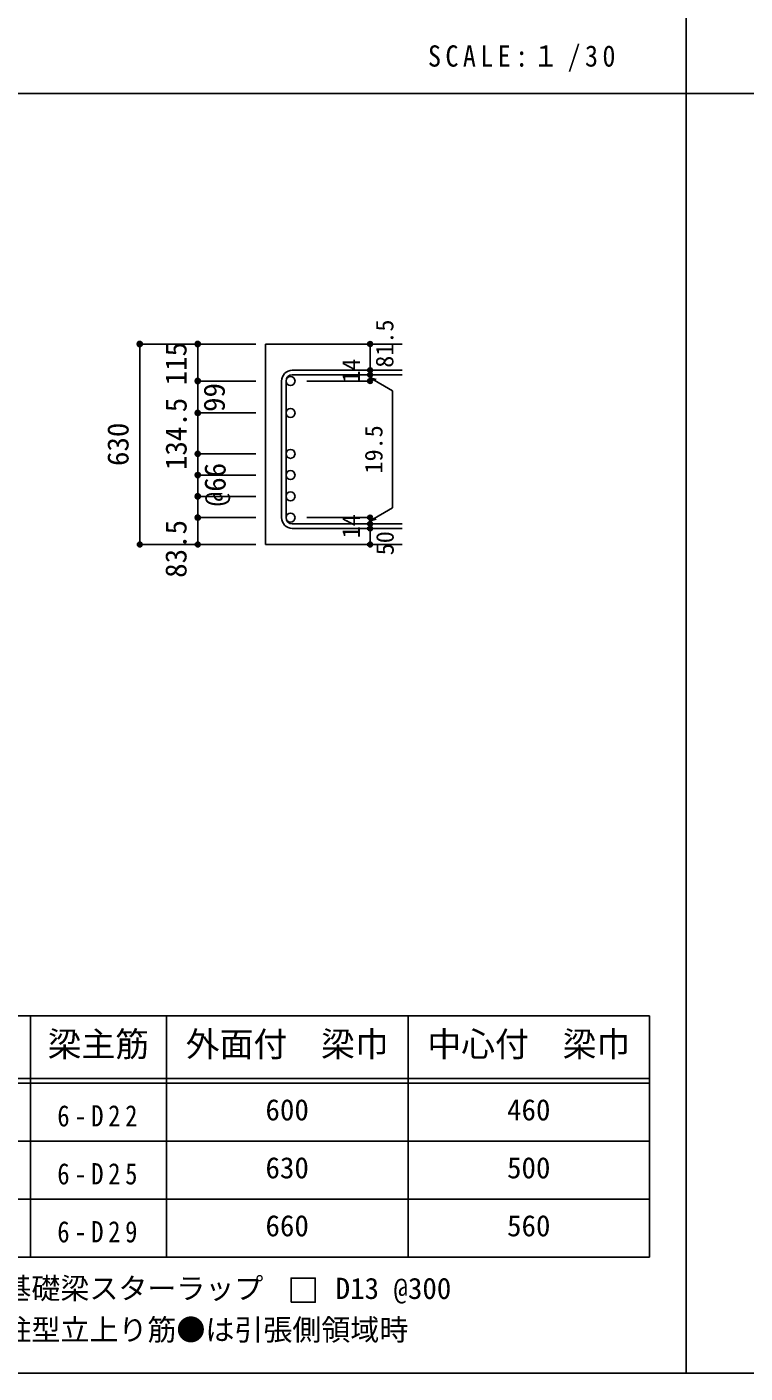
# Model space of a CAD drawing. Units: millimetres at full size, sheet at 1:30, with parts at other scales. Extents: x -5973 to 5954, y -4195 to 4201.
# Drawn here: x -3171 to -942, y -4195 to -15 of the extents above; entities that cross this region are included whole.
import ezdxf
from ezdxf.enums import TextEntityAlignment as Align

# ---------------------------------------------------------------- set-up
doc = ezdxf.new("R2010")
doc.units = ezdxf.units.MM
doc.header["$LTSCALE"] = 30
doc.header["$PDMODE"] = 32
doc.header["$PDSIZE"] = 15
for name, color, linetype in [('0-1_躯体線', 2, 'Continuous'), ('0-5_基礎梁筋', 7, 'Continuous'), ('0-6_スタラップ筋', 7, 'Continuous'), ('0-D_寸法', 4, 'Continuous'), ('6-7_文字', 7, 'Continuous'), ('6-E_枠', 7, 'Continuous'), ('F-0_枠', 6, 'Continuous')]:
    doc.layers.add(name, color=color, linetype=linetype)
doc.styles.add('ＭＳ ゴシック', font='')
doc.styles.get('ＭＳ ゴシック').set_extended_font_data('MS Gothic')

msp = doc.modelspace()

# ---------------------------------------------------------------- linework, layer by layer
at = {"layer": '0-1_躯体線'}
for p, q in [((-2005.8, -999.89), (-2430.8, -999.89)), ((-2430.8, -999.89), (-2430.8, -1622.39)), ((-2005.8, -1622.39), (-2430.8, -1622.39))]:
    msp.add_line(p, q, dxfattribs=at)
at = {"layer": '0-5_基礎梁筋', "color": 3}
for centre in [(-2352.8, -1114.82), (-2352.8, -1213.89), (-2352.8, -1340.89), (-2352.8, -1406.89), (-2352.8, -1472.89), (-2352.8, -1538.89)]:
    msp.add_circle(centre, 14, dxfattribs=at)
at = {"layer": '0-5_基礎梁筋'}
for p in [(-2820.8, -999.89), (-2820.8, -1622.39)]:
    msp.add_point(p, dxfattribs=at)
at = {"layer": '0-6_スタラップ筋'}
for p, q in [((-2005.8, -1081.32), (-2347.3, -1081.32)), ((-2380.8, -1114.82), (-2380.8, -1538.89)), ((-2366.8, -1114.82), (-2366.8, -1538.89)), ((-2005.8, -1095.32), (-2347.3, -1095.32)), ((-2005.8, -1558.39), (-2347.3, -1558.39)), ((-2005.8, -1572.39), (-2347.3, -1572.39))]:
    msp.add_line(p, q, dxfattribs=at)
for centre, radius, start, end in [((-2347.3, -1114.82), 33.5, 90, 180), ((-2347.3, -1114.82), 19.5, 90, 180), ((-2347.3, -1538.89), 33.5, 180, 270), ((-2347.3, -1538.89), 19.5, 180, 270)]:
    msp.add_arc(centre, radius, start, end, dxfattribs=at)
at = {"layer": '0-D_寸法'}
for p, q in [((-2820.8, -999.89), (-2640.8, -999.89)), ((-2820.8, -999.89), (-2640.8, -999.89)), ((-2820.8, -999.89), (-2820.8, -1622.39)), ((-2640.8, -999.89), (-2460.8, -999.89)), ((-2640.8, -999.89), (-2460.8, -999.89)), ((-2640.8, -1114.82), (-2640.8, -999.89)), ((-2105.8, -1095.32), (-2105.8, -1081.32)), ((-2640.8, -1114.82), (-2460.8, -1114.82)), ((-2640.8, -1114.82), (-2640.8, -1213.89)), ((-2105.8, -1114.82), (-2301.89, -1114.82)), ((-2105.8, -1095.32), (-2105.8, -1114.82)), ((-2105.8, -1105.07), (-2086.48, -1110.25)), ((-2105.8, -1105.07), (-2035.74, -1145.52)), ((-2035.74, -1145.52), (-2035.74, -1508.2)), ((-2640.8, -1213.89), (-2460.8, -1213.89)), ((-2640.8, -1213.89), (-2460.8, -1213.89)), ((-2640.8, -1213.89), (-2640.8, -1340.89)), ((-2640.8, -1340.89), (-2460.8, -1340.89)), ((-2640.8, -1340.89), (-2460.8, -1340.89)), ((-2640.8, -1406.89), (-2460.8, -1406.89)), ((-2640.8, -1472.89), (-2460.8, -1472.89)), ((-2640.8, -1538.89), (-2460.8, -1538.89)), ((-2105.8, -1538.89), (-2301.89, -1538.89)), ((-2105.8, -1548.64), (-2035.74, -1508.2)), ((-2105.8, -1558.39), (-2105.8, -1538.89)), ((-2105.8, -1548.64), (-2086.48, -1543.47)), ((-2105.8, -1572.39), (-2105.8, -1558.39)), ((-2105.8, -1622.39), (-2105.8, -1572.39)), ((-2820.8, -1622.39), (-2640.8, -1622.39)), ((-2640.8, -1622.39), (-2460.8, -1622.39))]:
    msp.add_line(p, q, dxfattribs=at)
for points in [[(-2105.8, -999.89), (-2105.8, -1081.32), (-2105.8, -999.89)], [(-2640.8, -1340.89), (-2640.8, -1538.89), (-2640.8, -1622.39)]]:
    msp.add_lwpolyline(points, dxfattribs=at)
for centre, radius in [((-2820.8, -999.89), 8), ((-2820.8, -999.89), 7.2), ((-2820.8, -999.89), 6.4), ((-2820.8, -999.89), 5.6), ((-2820.8, -999.89), 4.8), ((-2820.8, -999.89), 4), ((-2820.8, -999.89), 3.2), ((-2820.8, -999.89), 2.4), ((-2820.8, -999.89), 1.6), ((-2820.8, -999.89), 0.8), ((-2640.8, -999.89), 8), ((-2640.8, -999.89), 7.2), ((-2640.8, -999.89), 6.4), ((-2640.8, -999.89), 5.6), ((-2640.8, -999.89), 4.8), ((-2640.8, -999.89), 4), ((-2640.8, -999.89), 3.2), ((-2640.8, -999.89), 2.4), ((-2640.8, -999.89), 1.6), ((-2640.8, -999.89), 0.8), ((-2105.8, -999.89), 4), ((-2105.8, -999.89), 3.6), ((-2105.8, -999.89), 3.2), ((-2105.8, -999.89), 2.8), ((-2105.8, -999.89), 2.4), ((-2105.8, -999.89), 2), ((-2105.8, -999.89), 1.6), ((-2105.8, -999.89), 1.2), ((-2105.8, -999.89), 0.8), ((-2105.8, -999.89), 0.4), ((-2105.8, -1081.32), 4), ((-2105.8, -1081.32), 3.6), ((-2105.8, -1081.32), 3.2), ((-2105.8, -1081.32), 2.8), ((-2105.8, -1081.32), 2.4), ((-2105.8, -1081.32), 2), ((-2105.8, -1081.32), 1.6), ((-2105.8, -1081.32), 1.2), ((-2105.8, -1081.32), 0.8), ((-2105.8, -1081.32), 0.4), ((-2640.8, -1114.82), 8), ((-2640.8, -1114.82), 7.2), ((-2640.8, -1114.82), 6.4), ((-2640.8, -1114.82), 5.6), ((-2640.8, -1114.82), 4.8), ((-2640.8, -1114.82), 4), ((-2640.8, -1114.82), 3.2), ((-2640.8, -1114.82), 2.4), ((-2640.8, -1114.82), 1.6), ((-2640.8, -1114.82), 0.8), ((-2105.8, -1095.32), 4), ((-2105.8, -1114.82), 4), ((-2105.8, -1095.32), 3.6), ((-2105.8, -1114.82), 3.6), ((-2105.8, -1095.32), 3.2), ((-2105.8, -1114.82), 3.2), ((-2105.8, -1095.32), 2.8), ((-2105.8, -1114.82), 2.8), ((-2105.8, -1095.32), 2.4), ((-2105.8, -1114.82), 2.4), ((-2105.8, -1095.32), 2), ((-2105.8, -1114.82), 2), ((-2105.8, -1095.32), 1.6), ((-2105.8, -1114.82), 1.6), ((-2105.8, -1095.32), 1.2), ((-2105.8, -1114.82), 1.2), ((-2105.8, -1095.32), 0.8), ((-2105.8, -1114.82), 0.8), ((-2105.8, -1095.32), 0.4), ((-2105.8, -1114.82), 0.4), ((-2640.8, -1213.89), 8), ((-2640.8, -1213.89), 7.2), ((-2640.8, -1213.89), 6.4), ((-2640.8, -1213.89), 5.6), ((-2640.8, -1213.89), 4.8), ((-2640.8, -1213.89), 4), ((-2640.8, -1213.89), 3.2), ((-2640.8, -1213.89), 2.4), ((-2640.8, -1213.89), 1.6), ((-2640.8, -1213.89), 0.8), ((-2640.8, -1340.89), 8), ((-2640.8, -1340.89), 7.2), ((-2640.8, -1340.89), 6.4), ((-2640.8, -1340.89), 5.6), ((-2640.8, -1340.89), 4.8), ((-2640.8, -1340.89), 4), ((-2640.8, -1340.89), 3.2), ((-2640.8, -1340.89), 2.4), ((-2640.8, -1340.89), 1.6), ((-2640.8, -1340.89), 0.8), ((-2640.8, -1406.89), 8), ((-2640.8, -1406.89), 7.2), ((-2640.8, -1406.89), 6.4), ((-2640.8, -1406.89), 5.6), ((-2640.8, -1406.89), 4.8), ((-2640.8, -1406.89), 4), ((-2640.8, -1406.89), 3.2), ((-2640.8, -1406.89), 2.4), ((-2640.8, -1406.89), 1.6), ((-2640.8, -1406.89), 0.8), ((-2640.8, -1472.89), 8), ((-2640.8, -1472.89), 7.2), ((-2640.8, -1472.89), 6.4), ((-2640.8, -1472.89), 5.6), ((-2640.8, -1472.89), 4.8), ((-2640.8, -1472.89), 4), ((-2640.8, -1472.89), 3.2), ((-2640.8, -1472.89), 2.4), ((-2640.8, -1472.89), 1.6), ((-2640.8, -1472.89), 0.8), ((-2640.8, -1538.89), 8), ((-2640.8, -1538.89), 7.2), ((-2640.8, -1538.89), 6.4), ((-2640.8, -1538.89), 5.6), ((-2640.8, -1538.89), 4.8), ((-2640.8, -1538.89), 4), ((-2640.8, -1538.89), 3.2), ((-2640.8, -1538.89), 2.4), ((-2640.8, -1538.89), 1.6), ((-2640.8, -1538.89), 0.8), ((-2105.8, -1538.89), 4), ((-2105.8, -1538.89), 3.6), ((-2105.8, -1538.89), 3.2), ((-2105.8, -1538.89), 2.8), ((-2105.8, -1538.89), 2.4), ((-2105.8, -1538.89), 2), ((-2105.8, -1538.89), 1.6), ((-2105.8, -1538.89), 1.2), ((-2105.8, -1538.89), 0.8), ((-2105.8, -1538.89), 0.4), ((-2105.8, -1558.39), 4), ((-2105.8, -1572.39), 4), ((-2105.8, -1558.39), 3.6), ((-2105.8, -1572.39), 3.6), ((-2105.8, -1558.39), 3.2), ((-2105.8, -1572.39), 3.2), ((-2105.8, -1558.39), 2.8), ((-2105.8, -1572.39), 2.8), ((-2105.8, -1558.39), 2.4), ((-2105.8, -1572.39), 2.4), ((-2105.8, -1558.39), 2), ((-2105.8, -1572.39), 2), ((-2105.8, -1558.39), 1.6), ((-2105.8, -1572.39), 1.6), ((-2105.8, -1558.39), 1.2), ((-2105.8, -1572.39), 1.2), ((-2105.8, -1558.39), 0.8), ((-2105.8, -1572.39), 0.8), ((-2105.8, -1558.39), 0.4), ((-2105.8, -1572.39), 0.4), ((-2820.8, -1622.39), 7.2), ((-2820.8, -1622.39), 6.4), ((-2820.8, -1622.39), 5.6), ((-2820.8, -1622.39), 4.8), ((-2820.8, -1622.39), 4), ((-2820.8, -1622.39), 3.2), ((-2820.8, -1622.39), 2.4), ((-2820.8, -1622.39), 1.6), ((-2820.8, -1622.39), 0.8), ((-2640.8, -1622.39), 7.2), ((-2640.8, -1622.39), 6.4), ((-2640.8, -1622.39), 5.6), ((-2640.8, -1622.39), 4.8), ((-2640.8, -1622.39), 4), ((-2640.8, -1622.39), 3.2), ((-2640.8, -1622.39), 2.4), ((-2640.8, -1622.39), 1.6), ((-2640.8, -1622.39), 0.8), ((-2105.8, -1622.39), 4), ((-2105.8, -1622.39), 3.6), ((-2105.8, -1622.39), 3.2), ((-2105.8, -1622.39), 2.8), ((-2105.8, -1622.39), 2.4), ((-2105.8, -1622.39), 2), ((-2105.8, -1622.39), 1.6), ((-2105.8, -1622.39), 1.2), ((-2105.8, -1622.39), 0.8), ((-2105.8, -1622.39), 0.4)]:
    msp.add_circle(centre, radius, dxfattribs=at)
at = {"layer": '0-D_寸法', "color": 7}
for p in [(-2820.8, -999.89), (-2640.8, -999.89), (-2105.8, -999.89), (-2105.8, -1081.32), (-2640.8, -1114.82), (-2640.8, -1114.82), (-2105.8, -1095.32), (-2105.8, -1114.82), (-2640.8, -1213.89), (-2640.8, -1213.89), (-2640.8, -1340.89), (-2640.8, -1340.89), (-2640.8, -1406.89), (-2640.8, -1406.89), (-2640.8, -1406.89), (-2640.8, -1472.89), (-2640.8, -1472.89), (-2640.8, -1472.89), (-2640.8, -1538.89), (-2640.8, -1538.89), (-2640.8, -1538.89), (-2105.8, -1538.89), (-2105.8, -1538.89), (-2105.8, -1558.39), (-2105.8, -1572.39), (-2820.8, -1622.39), (-2640.8, -1622.39), (-2105.8, -1622.39)]:
    msp.add_point(p, dxfattribs=at)
at = {"layer": '6-7_文字'}
msp.add_lwpolyline([(-2351.15, -3975.24), (-2276.15, -3975.24), (-2276.15, -3900.24), (-2351.15, -3900.24)], close=True, dxfattribs=at)
at = {"layer": '6-E_枠', "color": 3}
for p, q in [((-3400.52, -3085.43), (-1238, -3085.43)), ((-1238, -3085.43), (-1238, -3835.43)), ((-3400.52, -3835.43), (-1238, -3835.43))]:
    msp.add_line(p, q, dxfattribs=at)
at = {"layer": '6-E_枠'}
for p, q in [((-3160.52, -3085.43), (-3160.52, -3835.43)), ((-2738, -3085.43), (-2738, -3835.43)), ((-1988, -3085.43), (-1988, -3835.43)), ((-3400.52, -3280.43), (-1238, -3280.43)), ((-3400.52, -3295.43), (-1238, -3295.43)), ((-3400.52, -3475.43), (-1238, -3475.43)), ((-3400.52, -3655.43), (-1238, -3655.43))]:
    msp.add_line(p, q, dxfattribs=at)
at = {"layer": 'F-0_枠', "color": 2}
for p, q in [((-1124.64, 4201.15), (-1124.64, -4195.24)), ((-5972.88, -222.05), (3723.6, -222.05))]:
    msp.add_line(p, q, dxfattribs=at)
at = {"layer": 'F-0_枠'}
msp.add_line((5954.1, -4195.24), (-5972.88, -4195.24), dxfattribs=at)

# ---------------------------------------------------------------- texts
at = {"layer": '0-D_寸法', "style": 'ＭＳ ゴシック'}
for s, height, p in [('81.5', 54.99, (-2016.9, -1073.49)), ('115', 65.98, (-2655.8, -1128.24)), ('14', 54.99, (-2121.03, -1119.99)), ('99', 65.98, (-2536.98, -1210.8)), ('134.5', 65.98, (-2655.41, -1391.19)), ('630', 65.98, (-2835.8, -1378.64)), ('19.5', 54.99, (-2050.74, -1401.86)), ('@66', 65.98, (-2534.47, -1503.48)), ('14', 54.99, (-2121.06, -1603.07)), ('83.5', 65.98, (-2655.8, -1725.89)), ('50', 54.99, (-2015.8, -1655.89))]:
    msp.add_text(s, height=height, rotation=90, dxfattribs=at).set_placement(p, align=Align.BOTTOM_LEFT)
at = {"layer": '6-7_文字', "color": 2, "style": 'ＭＳ ゴシック'}
for s, p in [('梁主筋', (-3106.76, -3235.43)), ('外面付\u3000梁巾', (-2678, -3235.43)), ('中心付\u3000梁巾', (-1928, -3235.43))]:
    msp.add_text(s, height=76.98, dxfattribs=at).set_placement(p, align=Align.BOTTOM_LEFT)
at = {"layer": '6-7_文字', "style": 'ＭＳ ゴシック'}
for s, p in [('600', (-2430.5, -3430.43)), ('460', (-1680.5, -3430.43)), ('630', (-2430.5, -3610.43)), ('500', (-1680.5, -3610.43)), ('660', (-2430.5, -3790.43)), ('560', (-1680.5, -3790.43)), ('※ 基礎梁スターラップ     D13 @300', (-3381.96, -3985.01)), ('※ 柱型立上り筋●は引張側領域時', (-3381.96, -4113.51))]:
    msp.add_text(s, height=65.98, dxfattribs=at).set_placement(p, align=Align.BOTTOM_LEFT)
at = {"layer": '6-7_文字', "color": 2, "insert": (-1925.98, -154.55), "char_height": 65.98, "attachment_point": 7, "style": 'ＭＳ ゴシック'}
msp.add_mtext('\\T1.34;\\W0.9;SCALE:１/30', dxfattribs=at)
at = {"layer": '6-7_文字', "char_height": 65.98, "attachment_point": 7, "style": 'ＭＳ ゴシック'}
for s, insert in [('\\T1.38;\\W0.85;6-D22', (-3076.76, -3430.43)), ('\\T1.38;\\W0.85;6-D25', (-3076.76, -3610.43)), ('\\T1.38;\\W0.85;6-D29', (-3076.76, -3790.43))]:
    msp.add_mtext(s, dxfattribs=dict(at, insert=insert))

doc.saveas('drawing.dxf')
